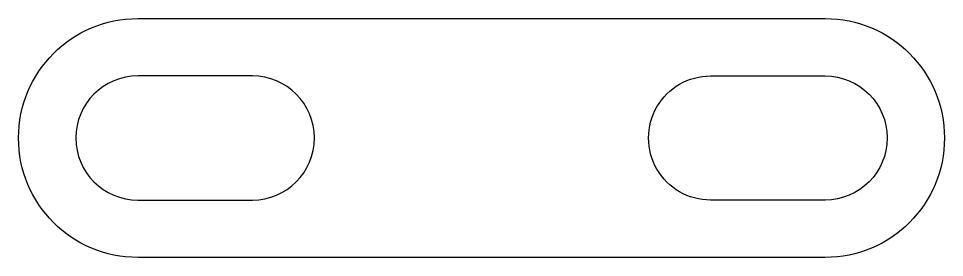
# Model space of a CAD drawing. Header units: millimetres. Extents: x -164.2 to -115.7, y -76.3 to -63.7.
import ezdxf

# ---------------------------------------------------------------- set-up
doc = ezdxf.new("R2010")
doc.units = ezdxf.units.MM
doc.layers.get('0').update_dxf_attribs({"linetype": 'CONTINUOUS'})

msp = doc.modelspace()

# ---------------------------------------------------------------- linework, layer by layer
for points in [[(-122, -63.75, -1), (-122, -76.25), (-158, -76.25, -1), (-158, -63.75)], [(-158, -73.25), (-152, -73.25, 0.999998), (-152, -66.75), (-158, -66.75, 1)], [(-128, -73.25, -1.000002), (-128, -66.75), (-122, -66.75, -1), (-122, -73.25)]]:
    msp.add_lwpolyline(points, format="xyb", close=True)

doc.saveas('drawing.dxf')
